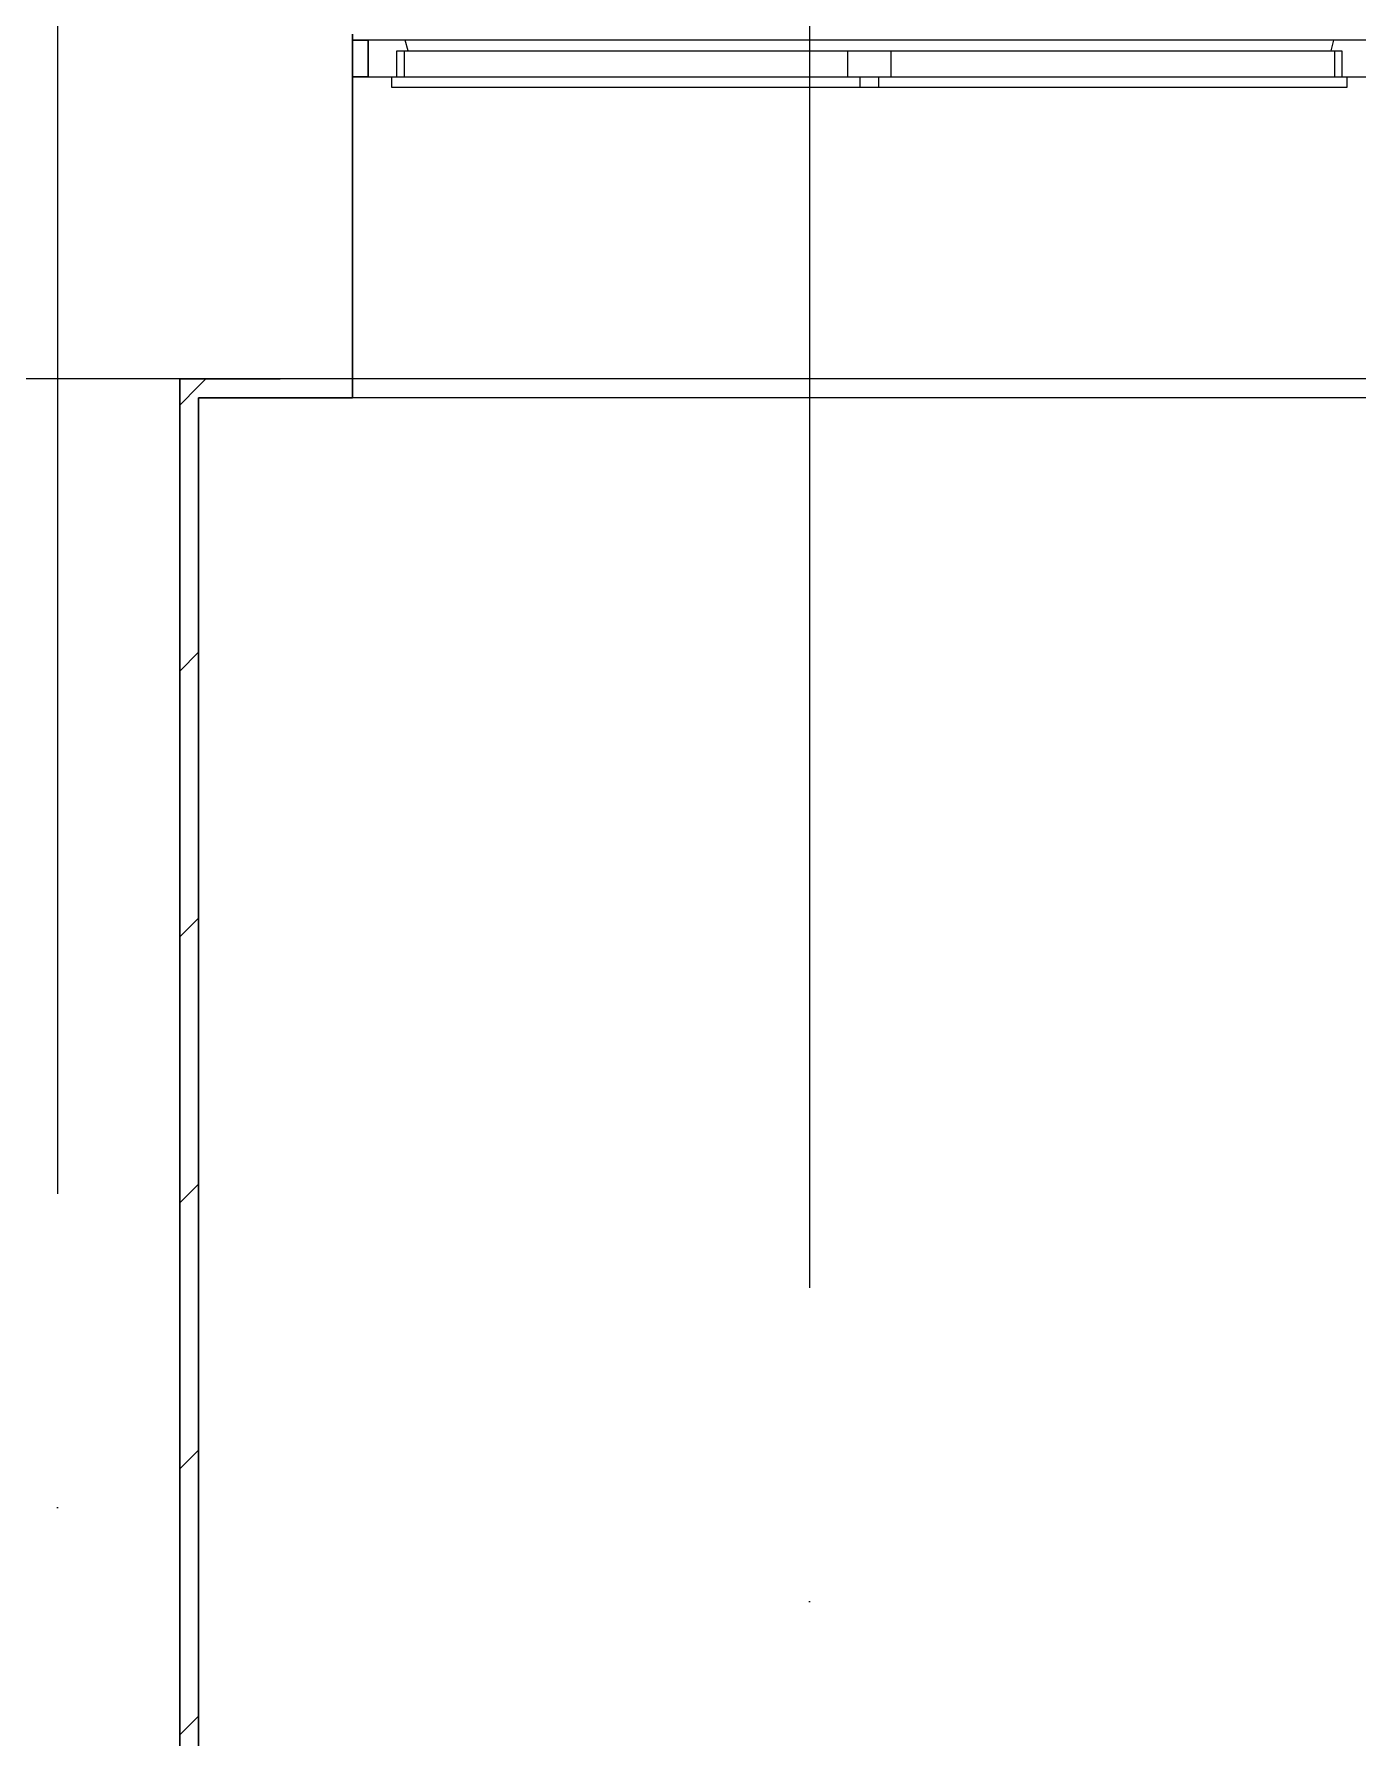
# Model space of a CAD drawing. Header units: millimetres. Extents: x -259809 to 472825, y -397243 to 31861.
# Drawn here: x 291734 to 293846, y -357820 to -355102 of the extents above; entities that cross this region are included whole.
import ezdxf

# ---------------------------------------------------------------- set-up
doc = ezdxf.new("R2010")
doc.units = ezdxf.units.MM
doc.linetypes.add('ADSK_Линия сетки', pattern=[25, 20, -2.5, 0, -2.5])
for name, color, linetype, lineweight in [('_ Окна', 252, 'Continuous', 30), ('Окна', 252, 'Continuous', 9), ('Оси', 252, 'Continuous', 9), ('Стены внутренние', 252, 'Continuous', 18), ('Стены наружные', 252, 'Continuous', 18)]:
    doc.layers.add(name, color=color, linetype=linetype, lineweight=lineweight)

# ---------------------------------------------------------------- blocks, each defined once
blk = doc.blocks.new('3 этаж')
at = {"layer": '_ Окна', "color": 251, "true_color": 0x636466}
for p, q in [((292266.8, -2423.4), (292241.8, -2423.4)), ((292266.8, -2481.4), (292266.8, -2423.4)), ((292241.8, -2481.4), (292266.8, -2481.4))]:
    blk.add_line(p, q, dxfattribs=at)
at = {"layer": '_ Окна', "color": 251, "lineweight": 18, "true_color": 0x636466}
for p, q in [((292326.2, -2423.4), (292266.8, -2423.4)), ((292266.8, -2423.4), (292266.8, -2481.4)), ((292312.8, -2481.4), (292312.8, -2440.4)), ((292312.8, -2440.4), (292324.8, -2440.4)), ((292330.8, -2440.4), (292326.2, -2423.4)), ((293807.3, -2423.4), (293802.8, -2440.4)), ((293866.8, -2423.4), (293807.3, -2423.4)), ((293808.8, -2440.4), (293820.8, -2440.4)), ((293820.8, -2440.4), (293820.8, -2481.4)), ((292266.8, -2481.4), (292304.8, -2481.4)), ((293828.8, -2481.4), (293866.8, -2481.4))]:
    blk.add_line(p, q, dxfattribs=at)
at = {"layer": 'Окна', "color": 251, "true_color": 0x636466}
for p, q in [((292324.8, -2440.4), (293031.8, -2440.4)), ((292324.8, -2481.4), (292324.8, -2440.4)), ((293807.3, -2423.4), (292326.2, -2423.4)), ((293031.8, -2440.4), (293101.8, -2440.4)), ((293031.8, -2440.4), (293031.8, -2481.4)), ((293101.8, -2440.4), (293808.8, -2440.4)), ((293101.8, -2481.4), (293101.8, -2440.4)), ((293808.8, -2440.4), (293808.8, -2481.4)), ((292304.8, -2481.4), (293051.8, -2481.4)), ((292304.8, -2498.4), (292304.8, -2481.4)), ((293051.8, -2498.4), (292304.8, -2498.4)), ((293051.8, -2481.4), (293081.8, -2481.4)), ((293051.8, -2481.4), (293051.8, -2498.4)), ((293081.8, -2498.4), (293051.8, -2498.4)), ((293081.8, -2481.4), (293828.8, -2481.4)), ((293081.8, -2498.4), (293081.8, -2481.4)), ((293828.8, -2498.4), (293081.8, -2498.4)), ((293828.8, -2481.4), (293828.8, -2498.4))]:
    blk.add_line(p, q, dxfattribs=at)
at = {"layer": 'Оси', "color": 251, "linetype": 'ADSK_Линия сетки', "ltscale": 200, "true_color": 0x636466}
for p, q in [((292971.4, 34587.2), (292971.4, -31389.6)), ((291771.4, -263.4), (291771.4, -31389.6)), ((314038.7, -2963.4), (237099.1, -2963.4))]:
    blk.add_line(p, q, dxfattribs=at)
at = {"layer": 'Стены внутренние', "color": 251, "lineweight": 30, "true_color": 0x636466}
for p, q in [((292241.8, -2963.4), (292241.8, -2413.4)), ((291966.4, -8968.4), (291966.4, -2963.4)), ((292126.4, -2963.4), (292126.4, -2963.4))]:
    blk.add_line(p, q, dxfattribs=at)
at = {"layer": 'Стены наружные', "color": 251, "lineweight": 30, "true_color": 0x636466}
for p, q in [((292126.4, -2963.4), (291966.4, -2963.4)), ((292241.8, -2993.4), (292241.8, -2963.4)), ((291996.4, -8938.4), (291996.4, -2993.4)), ((291996.4, -2993.4), (292241.8, -2993.4))]:
    blk.add_line(p, q, dxfattribs=at)
at = {"layer": 'Стены наружные', "color": 251, "linetype": 'Continuous', "lineweight": 9, "true_color": 0x636466}
for p, q in [((291966.4, -3005.1), (291996.4, -2975.1)), ((291996.4, -2975.1), (292008, -2963.4)), ((291966.4, -3429.4), (291996.4, -3399.4)), ((291966.4, -3853.6), (291996.4, -3823.6)), ((291966.4, -4277.9), (291996.4, -4247.9)), ((291966.4, -4702.2), (291996.4, -4672.2)), ((291966.4, -5126.4), (291996.4, -5096.4))]:
    blk.add_line(p, q, dxfattribs=at)
at = {"layer": 'Стены наружные', "color": 251, "true_color": 0x636466}
for p, q in [((292241.8, -2963.4), (292126.4, -2963.4)), ((293891.8, -2993.4), (292241.8, -2993.4))]:
    blk.add_line(p, q, dxfattribs=at)

msp = doc.modelspace()

# ---------------------------------------------------------------- block references
msp.add_blockref('3 этаж', (0, -352688.9))

doc.saveas('drawing.dxf')
